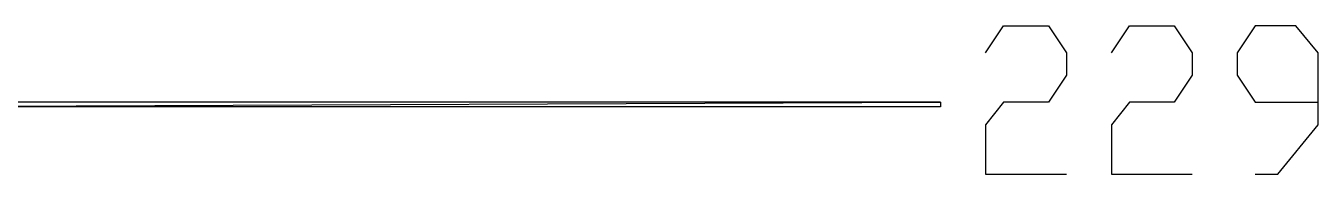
# Model space of a CAD drawing. Header units: millimetres. Extents: x 43 to 784, y -702 to -31.
# Drawn here: x 690.7 to 725.2, y -656.08 to -652.12 of the extents above; entities that cross this region are included whole.
import ezdxf

# ---------------------------------------------------------------- set-up
doc = ezdxf.new("R2010")
doc.units = ezdxf.units.MM
doc.layers.add('PDF_LINES', color=4, linetype='Continuous')

msp = doc.modelspace()

# ---------------------------------------------------------------- linework, layer by layer
at = {"layer": 'PDF_LINES'}
for p, q in [((716.32, -652.84), (716.8, -652.12)), ((716.8, -652.12), (718, -652.12)), ((718, -652.12), (718.48, -652.84)), ((719.68, -652.84), (720.16, -652.12)), ((720.16, -652.12), (721.36, -652.12)), ((721.36, -652.12), (721.84, -652.84)), ((723.52, -652.12), (723.04, -652.84)), ((724.6, -652.12), (723.52, -652.12)), ((725.2, -652.84), (724.6, -652.12)), ((718.48, -652.84), (718.48, -653.44)), ((721.84, -652.84), (721.84, -653.44)), ((723.04, -652.84), (723.04, -653.44)), ((725.2, -654.76), (725.2, -652.84)), ((718.48, -653.44), (718, -654.16)), ((721.84, -653.44), (721.36, -654.16)), ((723.04, -653.44), (723.52, -654.16)), ((686.56, -654.28), (715.12, -654.16)), ((715.12, -654.16), (686.56, -654.16)), ((686.56, -654.28), (715.12, -654.16)), ((715.12, -654.28), (686.56, -654.28)), ((715.12, -654.16), (715.12, -654.28)), ((716.8, -654.16), (716.32, -654.76)), ((718, -654.16), (716.8, -654.16)), ((720.16, -654.16), (719.68, -654.76)), ((721.36, -654.16), (720.16, -654.16)), ((723.52, -654.16), (725.2, -654.16)), ((716.32, -654.76), (716.32, -656.08)), ((719.68, -654.76), (719.68, -656.08)), ((724.12, -656.08), (725.2, -654.76)), ((716.32, -656.08), (718.48, -656.08)), ((719.68, -656.08), (721.84, -656.08)), ((723.52, -656.08), (724.12, -656.08))]:
    msp.add_line(p, q, dxfattribs=at)

doc.saveas('drawing.dxf')
